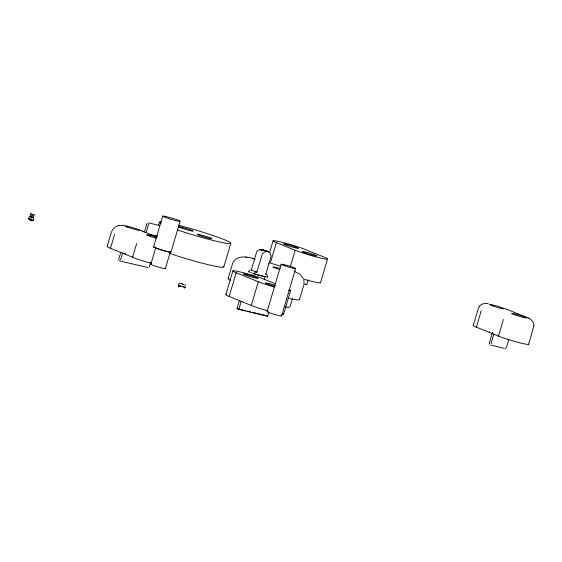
<?xml version="1.0" encoding="UTF-8"?>
<svg xmlns="http://www.w3.org/2000/svg" width="562" height="562" viewBox="0 0 562 562"><rect width="100%" height="100%" fill="white"/><g stroke="black" fill="none" stroke-linecap="round" stroke-linejoin="round"><path stroke-width="0.84" d="M185.889 285.882L185.474 284.962M533.9 325.728L528.68 344.281M118.715 259.152L120.711 252.422M120.542 259.897L122.53 253.16L125.628 253.898M33.439 220.606L28.409 218.892L28.901 217.234M29.695 216.784L30.875 213.602M30.109 219.089C34.781 221.99 26.21 217.824 31.563 219.812M30.229 219.552L29.898 220.459L31.444 220.831L31.669 219.461M31.142 217.213L32.041 214.115L30.917 213.609M30.622 219.791L31.114 218.133M31.908 217.684L33.06 214.501M33.355 218.112L34.134 214.825M33.825 218.773L33.467 220.494M107.159 246.444L111.234 232.696C112.203 229.359 114.936 226.627 118.266 225.643M151.592 263.402A18.595 1.363 16.5 0 1 132.604 257.263L110.482 248.285L114.557 234.53M132.604 257.263L136.678 243.515M144.406 232.141L147.012 223.367M146.071 232.816L148.67 224.041M158.533 225.46L159.503 222.187M153.581 246.95L162.706 216.131M150.658 262.51L149.394 266.746M150.869 264.295L155.786 247.702M165.369 268.587L170.286 251.994M170.981 252.099L180.114 221.28A9.076 0.667 16.5 0 0 167.68 216.981A9.076 0.667 16.5 0 0 166.464 217.817A9.076 0.667 16.5 0 0 180.086 221.316M184.582 287.07L185.425 287.512L178.358 285.461L178.871 283.662L179.84 283.234M178.625 286.746L178.927 285.728L184.8 287.154L184.498 288.18M178.849 286.838L179.152 285.812M223.809 266.95L230.834 243.241A37.19 2.726 16.5 0 0 178.231 225.229M228.151 278.513L232.359 264.288C235.134 254.874 246.711 256.405 253.926 258.717M225.84 294.614L232.865 270.905M267.828 310.891A18.595 1.363 16.5 0 1 251.284 305.433L229.163 296.455L236.18 272.746A18.595 1.363 16.5 0 1 240.318 271.98A18.595 1.363 16.5 0 1 265.201 279.637L275.471 283.81M268.882 312.219L267.688 316.251L238.822 309.395L236.995 308.65L239.384 300.593M238.822 309.395L241.21 301.33L242.756 301.703M251.347 269.886L256.63 252.092L257.839 250.392M258.963 250.378L259.201 249.739L260.993 249.619L260.389 249.5L262.117 249.978L261.204 249.683M256.897 272.085L262.117 254.544A3.07 2.452 -67.9 0 1 262.545 253.595L265.131 251.748A6.561 5.241 -67.9 0 1 267.055 251.671A23.99 19.157 -67.9 0 1 268.25 251.952A6.793 5.423 -67.9 0 1 269.915 252.879L271.165 255.647A3.021 2.417 -67.9 0 1 271.017 256.658L265.819 274.207A7.559 0.527 18.4 0 0 265.812 274.094A7.559 0.555 16.5 0 0 265.538 273.905M251.284 305.433L258.309 281.724L236.18 272.746M269.662 252.254L273.055 240.81M264.168 279.862L265.152 276.539M270.322 263.086L276.378 242.651A18.595 1.363 16.5 0 1 280.515 241.885A18.595 1.363 16.5 0 1 305.391 249.542L324.197 257.171A18.595 1.363 16.5 0 1 320.059 257.937A18.595 1.363 16.5 0 1 295.176 250.28L276.378 242.651M267.091 311.657L281.14 264.238M290.336 266.634L295.176 250.28M281.597 315.942L295.64 268.531M283.62 314.165L290.645 290.456M290.147 306.388L292.465 298.548M299.483 299.56L303.698 285.341M303.354 283.817L306.768 284.625L308.173 279.883M320.495 282.721L327.513 259.012M473.274 325.433L478.192 308.833L479.365 306.494M528.575 344.063A17.359 1.272 16.5 0 1 528.505 344.387L528.456 344.401A17.359 1.272 16.5 0 1 509.305 339.848L509.017 339.757A17.359 1.272 16.5 0 1 498.494 336.125L476.372 327.147L481.29 310.554M489.319 343.115L492.41 332.683M490.977 343.782L493.829 334.158M498.494 336.125L503.412 319.532M506.453 347.464L508.828 339.441M178.302 285.391L178.997 285.426M250.118 269.865L248.39 271.579L249.486 272.268M479.758 306.009C481.824 303.543 485.273 303.03 488.259 303.712M479.351 306.508L479.772 305.988M289.781 306.971L288.102 307.477L284.955 306.782M505.849 348.166L505.09 348.391M118.203 225.657L118.947 225.46M259.145 249.767L260.543 249.83M118.884 225.474L123.345 225.306M148.192 267.568L120.458 261.161L118.842 259.953M29.702 219.236L30.018 219.321M32.041 220.093L32.406 220.227L31.732 219.981M260.845 249.844L261.674 249.879M490.858 345.145L504.219 348.321M33.074 214.501L34.113 214.81M33.362 217.965L31.978 217.55L32.329 217.585M261.197 249.683L260.613 249.697L261.576 249.816M267.758 251.614L268.51 251.79L263.747 250.181L266.866 251.418M123.183 225.285L123.795 225.369M245.531 257.108L246.121 257.192M246.346 257.227L246.908 257.305M28.304 218.723L28.943 218.857M29.969 216.651L31.184 217.037L30.657 216.841M252.219 258.33L252.654 258.429M170.602 251.776A9.076 0.667 16.5 0 1 167.708 251.664L165.839 251.207A9.076 0.667 16.5 0 1 156.208 248.235A9.076 0.667 16.5 0 1 154.248 246.894M148.473 222.875L159.229 225.432M153.946 235.253L157.205 236.026M149.092 234.382L157.241 236.314M31.444 219.433L31.844 219.531M253.968 273.926L267.364 277.108M236.995 308.65L245.489 310.667M247.189 311.074L250.582 311.882M252.282 312.282L265.011 315.31M29.098 218.899L29.716 219.068M271.039 263.276L280.881 266.332M256.918 272.092L256.672 272.015A7.538 0.78 15.8 0 1 255.401 271.608A7.559 0.555 16.5 0 1 251.502 269.823M505.069 308.601L527.282 317.614M305.292 284.028L306.768 284.625M139.453 229.886L156.798 236.925M265.861 315.507L267.688 316.251M527.985 317.909C531.273 319.068 534.097 322.075 533.9 325.749M527.493 317.706L528.189 317.994M294.052 271.102L299.932 274.256L303.136 278.204M489.6 344.295L489.277 343.501M303.824 280.22L304.098 282.784M155.611 236.869A12.399 0.906 16.5 0 1 154.88 236.665M142.369 231.586A12.399 0.906 16.5 0 1 143.64 231.818M492.769 333.125A12.399 0.906 16.5 0 1 492.249 332.929M489.888 331.931A12.399 0.906 16.5 0 1 489.642 331.805A12.596 0.92 16.5 0 0 489.755 331.91M476.372 327.147A17.359 1.272 16.5 0 1 473.492 325.314M492.726 333.133A12.596 0.92 16.5 0 1 492.452 333.027M281.133 315.598A7.559 0.555 16.5 0 1 273.532 314.137A7.559 0.555 16.5 0 1 268.292 311.699M275.036 286.388A7.685 0.562 16.5 0 1 265.447 282.995A7.685 0.562 16.5 0 1 275.148 285.299M283.431 313.863A18.595 1.363 16.5 0 1 281.899 314.235M229.163 296.455A18.595 1.363 16.5 0 1 226.191 294.474M289.163 289.416A18.595 1.363 16.5 0 1 288.643 290.484M274.544 287.091A18.595 1.363 16.5 0 1 258.309 281.724M320.073 282.25A18.595 1.363 16.5 0 1 303.15 278.998M223.233 266.248A37.19 2.726 16.5 0 1 208.277 264.695A37.19 2.726 16.5 0 1 169.436 253.329M178.421 226.69A7.685 0.562 16.5 0 1 189.696 229.563A7.685 0.562 16.5 0 1 189.471 230.497A7.685 0.562 16.5 0 1 178.4 226.753M230.834 243.241A37.19 2.726 16.5 0 1 177.747 230.062M161.161 223.557A37.19 2.726 16.5 0 1 161.336 221.85M254.691 273.968A7.559 0.555 16.5 0 0 255.97 274.382L256.413 274.523A7.559 0.555 16.5 0 0 265.081 276.595L265.116 276.574A7.559 0.555 16.5 0 0 264.955 276.342M254.291 273.834A7.559 0.555 16.5 0 1 253.174 273.441M252.528 273.202A7.559 0.555 16.5 0 1 251.706 272.872M250.961 272.521A7.559 0.555 16.5 0 1 250.659 272.289M265.791 274.34A2.733 2.185 -67.9 0 1 267.477 277.115M253.876 273.891A2.712 2.164 -67.9 0 1 256.855 272.205M299.237 299.132A37.19 2.726 16.5 0 1 288.032 298.253M230.553 280.269A37.19 2.726 16.5 0 1 228.467 278.253M268.334 263.339A7.685 0.562 16.5 0 1 268.404 263.754M254.909 259.869A7.685 0.562 16.5 0 1 254.825 259.307M279.721 269.577A7.685 0.562 16.5 0 1 272.872 266.957A7.685 0.562 16.5 0 1 280.298 268.573M164.912 268.236A7.559 0.555 16.5 0 1 157.985 266.978A7.559 0.555 16.5 0 1 151.424 264.245M170.026 252.057A7.559 0.555 16.5 0 1 167.553 251.628M166.001 251.249A7.559 0.555 16.5 0 1 156.419 248.137M155.976 247.898A7.559 0.555 16.5 0 1 155.934 247.638M156.362 238.218A7.685 0.562 16.5 0 1 146.773 234.811A7.685 0.562 16.5 0 1 156.903 237.269M110.482 248.285A18.595 1.363 16.5 0 1 107.644 246.289M264.014 250.385L261.52 249.654L264.014 250.385M267.126 251.446L264.533 250.596L267.126 251.446M261.983 249.76L263.592 250.273L261.983 249.76M264.203 250.287L265.819 250.785L264.266 250.294M267.041 251.326C265.152 250.238 269.57 251.973 267.041 251.326M182.826 284.232L184.21 284.674L182.868 284.232M180.95 283.466L182.327 283.915L180.964 283.466M514.933 314.91A7.685 0.562 16.5 0 0 526.411 317.846A7.685 0.562 16.5 0 0 515.832 314.158A7.685 0.562 16.5 0 0 514.933 314.91M492.811 305.925A7.685 0.562 16.5 0 0 504.29 308.861A7.685 0.562 16.5 0 0 493.71 305.18A7.685 0.562 16.5 0 0 492.811 305.925M284.267 265.643A7.559 0.555 16.5 0 0 295.619 268.559A7.559 0.555 16.5 0 0 285.285 264.948A7.559 0.555 16.5 0 0 284.267 265.643M246.5 275.443A7.685 0.562 16.5 0 0 258.035 278.401A7.685 0.562 16.5 0 0 247.533 274.734A7.685 0.562 16.5 0 0 246.5 275.443M286.69 245.341A7.685 0.562 16.5 0 0 298.232 248.306A7.685 0.562 16.5 0 0 287.723 244.632A7.685 0.562 16.5 0 0 286.69 245.341M305.559 252.998A7.685 0.562 16.5 0 0 317.038 255.935A7.685 0.562 16.5 0 0 306.459 252.247A7.685 0.562 16.5 0 0 305.559 252.998M200.444 235.801A7.685 0.562 16.5 0 0 211.923 238.738A7.685 0.562 16.5 0 0 201.344 235.057A7.685 0.562 16.5 0 0 200.444 235.801M127.82 227.273A7.685 0.562 16.5 0 0 139.362 230.23A7.685 0.562 16.5 0 0 128.853 226.563A7.685 0.562 16.5 0 0 127.82 227.273"/></g></svg>
